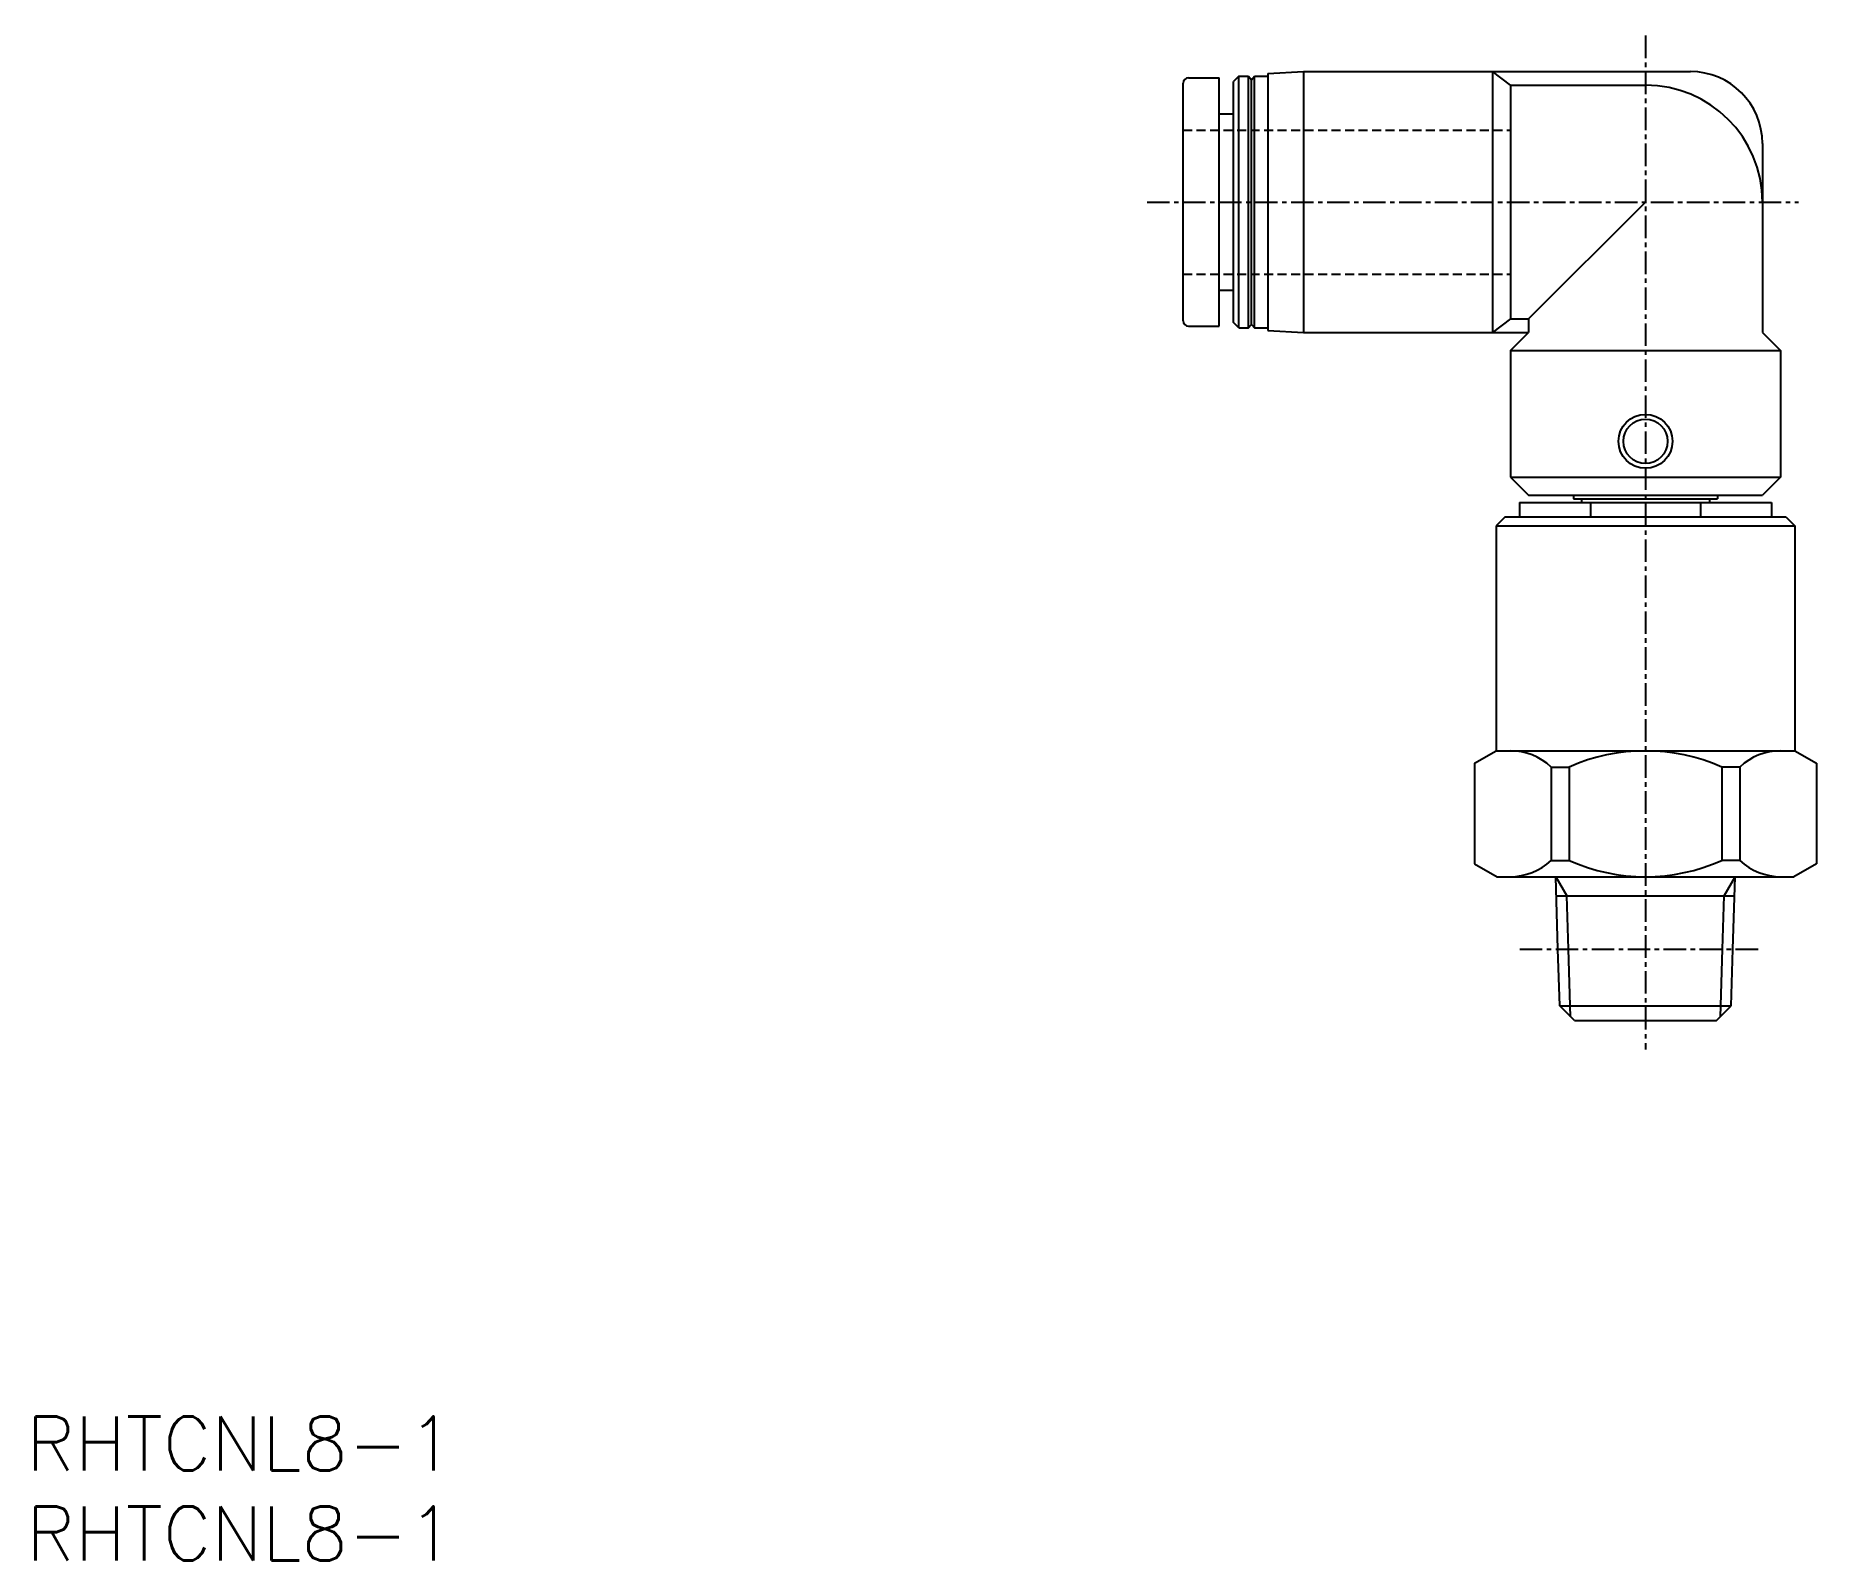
# Model space of a CAD drawing. Extents: x 0.5 to 99.5, y 0 to 84.7.
import ezdxf

# ---------------------------------------------------------------- set-up
doc = ezdxf.new("R2010")
doc.units = 0
doc.linetypes.add('CENTER', pattern=[2, 1.25, -0.25, 0.25, -0.25])
doc.linetypes.add('DASHED', pattern=[0.75, 0.5, -0.25])
doc.layers.get('0').update_dxf_attribs({"linetype": 'CONTINUOUS'})
doc.layers.add('CENTER', color=1, linetype='CENTER')
doc.styles.get("Standard").update_dxf_attribs({"font": 'txt.shx'})

# ---------------------------------------------------------------- blocks, each defined once
blk = doc.blocks.new('*U9')
at = {"color": 7, "linetype": 'CONTINUOUS'}
blk.add_text('RHTCNL8-1', height=3, dxfattribs=at).set_placement((0, 0))
blk = doc.blocks.new('*U10')
at = {"color": 7, "linetype": 'CONTINUOUS'}
blk.add_text('RHTCNL8-1', height=3, dxfattribs=at).set_placement((0, 5))

msp = doc.modelspace()

# ---------------------------------------------------------------- linework, layer by layer
at = {"color": 7, "linetype": 'CONTINUOUS'}
for p, q in [((64.6, 82.4), (66.3, 82.4)), ((66.3, 68.6), (66.3, 82.4)), ((67.4, 82.5), (67.1, 82.2)), ((67.1, 68.8), (67.1, 82.2)), ((67.4, 82.5), (67.925, 82.5)), ((67.4, 68.5), (67.4, 82.5)), ((67.925, 68.5), (67.925, 82.5)), ((67.925, 82.5), (68.1, 82.3)), ((68.1, 82.3), (68.275, 82.5)), ((68.1, 68.7), (68.1, 82.3)), ((68.275, 68.5), (68.275, 82.5)), ((68.275, 82.5), (69, 82.5)), ((69, 82.645), (71, 82.75)), ((69, 82.645), (69, 68.355)), ((71, 82.75), (92.5, 82.75)), ((71, 82.75), (71, 68.25)), ((81.5, 82.75), (81.5, 68.25)), ((82.5, 82), (81.5, 82.75)), ((64.3, 68.9), (64.3, 82.1)), ((82.5, 82), (82.5, 69)), ((82.5, 82), (90, 82)), ((66.3, 80.4), (67.1, 80.4)), ((96.5, 78.75), (96.5, 68.25)), ((83.5, 69), (90, 75.5)), ((66.3, 70.6), (67.1, 70.6)), ((64.6, 68.6), (66.3, 68.6)), ((67.4, 68.5), (67.1, 68.8)), ((67.4, 68.5), (67.925, 68.5)), ((67.925, 68.5), (68.1, 68.7)), ((68.1, 68.7), (68.275, 68.5)), ((68.275, 68.5), (69, 68.5)), ((69, 68.355), (71, 68.25)), ((82.5, 69), (81.5, 68.25)), ((82.5, 69), (83.5, 69)), ((83.5, 69), (83.5, 68.25)), ((71, 68.25), (83.5, 68.25)), ((82.5, 67.25), (83.5, 68.25)), ((96.5, 68.25), (97.5, 67.25)), ((82.5, 67.25), (97.5, 67.25)), ((82.5, 67.25), (82.5, 60.2)), ((97.5, 67.25), (97.5, 60.2)), ((82.5, 60.2), (83.5, 59.2)), ((82.5, 60.2), (97.5, 60.2)), ((97.5, 60.2), (96.5, 59.2)), ((83, 58.8), (83, 58)), ((83, 58.8), (97, 58.8)), ((83.5, 59.2), (96.5, 59.2)), ((86, 59.2), (86, 59)), ((86, 59), (94, 59)), ((86.45, 59), (86.45, 58.8)), ((86.95, 58.8), (86.95, 58)), ((93.05, 58.8), (93.05, 58)), ((93.55, 59), (93.55, 58.8)), ((94, 59.2), (94, 59)), ((97, 58.8), (97, 58)), ((82.2, 58), (81.7, 57.5)), ((81.7, 57.5), (98.3, 57.5)), ((81.7, 57.5), (81.7, 45)), ((82.2, 58), (97.8, 58)), ((97.8, 58), (98.3, 57.5)), ((98.3, 57.5), (98.3, 45)), ((80.5, 44.307), (81.7, 45)), ((81.7, 45), (98.3, 45)), ((98.3, 45), (99.5, 44.307)), ((80.5, 44.307), (80.5, 38.722)), ((84.76, 44.096), (84.76, 38.904)), ((84.76, 44.096), (85.757, 44.096)), ((85.757, 44.096), (85.757, 38.904)), ((95.24, 44.096), (94.243, 44.096)), ((94.243, 44.096), (94.243, 38.904)), ((95.24, 44.096), (95.24, 38.904)), ((99.5, 44.307), (99.5, 38.722)), ((80.5, 38.722), (81.75, 38)), ((84.76, 38.904), (85.757, 38.904)), ((95.24, 38.904), (94.243, 38.904)), ((99.5, 38.722), (98.25, 38)), ((81.75, 38), (98.25, 38)), ((85.136, 33.97), (85.01, 38)), ((85.01, 38), (85.624, 36.936)), ((94.376, 36.936), (94.99, 38)), ((94.864, 33.97), (94.99, 38)), ((85.043, 36.936), (94.957, 36.936)), ((85.717, 33.97), (85.624, 36.936)), ((94.283, 33.97), (94.376, 36.936)), ((85.235, 30.815), (85.136, 33.97)), ((85.834, 30.216), (85.717, 33.97)), ((94.166, 30.216), (94.283, 33.97)), ((94.765, 30.815), (94.864, 33.97)), ((86.05, 30), (85.235, 30.815)), ((85.235, 30.815), (94.765, 30.815)), ((93.95, 30), (94.765, 30.815)), ((86.05, 30), (93.95, 30))]:
    msp.add_line(p, q, dxfattribs=at)
at = {"color": 3, "linetype": 'DASHED'}
for p, q in [((64.3, 79.5), (82.5, 79.5)), ((82.5, 79.5), (82.5, 71.5)), ((64.3, 71.5), (82.5, 71.5))]:
    msp.add_line(p, q, dxfattribs=at)
at = {"color": 7, "linetype": 'CONTINUOUS'}
for radius in [1.5, 1.23]:
    msp.add_circle((90, 62.2), radius, dxfattribs=at)
for centre, radius, start, end in [((64.6, 82.1), 0.3, 90, 180), ((92.5, 78.75), 4, 0, 90), ((90, 75.5), 6.5, 0, 90), ((64.6, 68.9), 0.3, 180, 270), ((82.473, 41.652), 3.348, 46.894, 89.99999), ((90, 34.587), 10.413, 65.95541, 114.0446), ((97.527, 41.652), 3.348, 90, 133.10599), ((82.473, 41.348), 3.348, 270.00001, 313.10599), ((90, 48.413), 10.413, 245.9554, 294.04459), ((97.527, 41.348), 3.348, 226.89401, 270)]:
    msp.add_arc(centre, radius, start, end, dxfattribs=at)
at = {"layer": 'CENTER', "color": 1, "linetype": 'CENTER'}
for p, q in [((90, 84.75), (90, 28.393)), ((62.3, 75.5), (98.5, 75.5)), ((83.01, 33.97), (96.344, 33.97))]:
    msp.add_line(p, q, dxfattribs=at)

# ---------------------------------------------------------------- block references
at = {"color": 7, "linetype": 'CONTINUOUS'}
for name in ['*U10', '*U9']:
    msp.add_blockref(name, (0, 0), dxfattribs=at)

doc.saveas('drawing.dxf')
